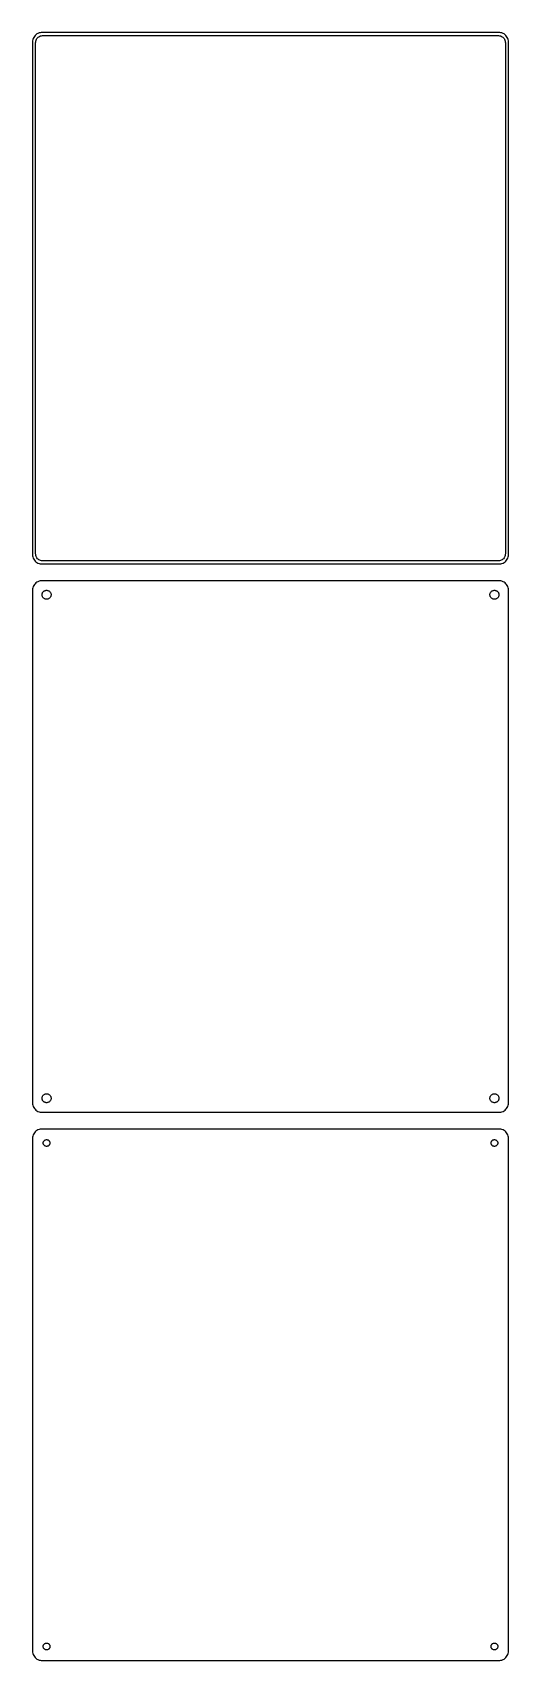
# Model space of a CAD drawing. Header units: metres. Extents: x -128 to 128, y 446 to 1318.
import ezdxf

# ---------------------------------------------------------------- set-up
doc = ezdxf.new("R2010")
doc.units = ezdxf.units.M

msp = doc.modelspace()

# ---------------------------------------------------------------- linework, layer by layer
for p, q in [((-124.045, 1318.26), (-124.629, 1318.02)), ((-123.437, 1318.41), (-124.045, 1318.26)), ((-122.814, 1318.49), (-123.437, 1318.41)), ((122.814, 1318.49), (-122.814, 1318.49)), ((123.437, 1318.41), (122.814, 1318.49)), ((124.045, 1318.26), (123.437, 1318.41)), ((124.629, 1318.02), (124.045, 1318.26)), ((-127.461, 1314.13), (-127.5, 1313.5)), ((-127.5, 1313.5), (-127.5, 1038.5)), ((-127.343, 1314.74), (-127.461, 1314.13)), ((-127.149, 1315.34), (-127.343, 1314.74)), ((-126.882, 1315.91), (-127.149, 1315.34)), ((-126.545, 1316.44), (-126.882, 1315.91)), ((-126.145, 1316.92), (-126.545, 1316.44)), ((-125.687, 1317.35), (-126.145, 1316.92)), ((-125.873, 1313), (-125.842, 1313.49)), ((-125.873, 1039), (-125.873, 1313)), ((-125.842, 1313.49), (-125.751, 1313.96)), ((-125.751, 1313.96), (-125.601, 1314.43)), ((-125.179, 1317.72), (-125.687, 1317.35)), ((-125.601, 1314.43), (-125.394, 1314.87)), ((-125.394, 1314.87), (-125.133, 1315.28)), ((-124.629, 1318.02), (-125.179, 1317.72)), ((-125.133, 1315.28), (-124.823, 1315.65)), ((-124.823, 1315.65), (-124.469, 1315.98)), ((-124.469, 1315.98), (-124.075, 1316.27)), ((-124.075, 1316.27), (-123.649, 1316.5)), ((-123.649, 1316.5), (-123.197, 1316.68)), ((-123.197, 1316.68), (-122.726, 1316.8)), ((-122.726, 1316.8), (-122.243, 1316.86)), ((-122.243, 1316.86), (122.243, 1316.86)), ((122.243, 1316.86), (122.726, 1316.8)), ((122.726, 1316.8), (123.197, 1316.68)), ((123.197, 1316.68), (123.649, 1316.5)), ((123.649, 1316.5), (124.075, 1316.27)), ((124.075, 1316.27), (124.469, 1315.98)), ((124.469, 1315.98), (124.823, 1315.65)), ((125.179, 1317.72), (124.629, 1318.02)), ((124.823, 1315.65), (125.133, 1315.28)), ((125.133, 1315.28), (125.394, 1314.87)), ((125.687, 1317.35), (125.179, 1317.72)), ((125.394, 1314.87), (125.601, 1314.43)), ((125.601, 1314.43), (125.751, 1313.96)), ((126.145, 1316.92), (125.687, 1317.35)), ((125.751, 1313.96), (125.842, 1313.49)), ((125.842, 1313.49), (125.873, 1313)), ((125.873, 1313), (125.873, 1039)), ((126.545, 1316.44), (126.145, 1316.92)), ((126.882, 1315.91), (126.545, 1316.44)), ((127.149, 1315.34), (126.882, 1315.91)), ((127.343, 1314.74), (127.149, 1315.34)), ((127.461, 1314.13), (127.343, 1314.74)), ((127.5, 1313.5), (127.461, 1314.13)), ((127.5, 1038.5), (127.5, 1313.5)), ((-125.842, 1038.51), (-125.873, 1039)), ((125.873, 1039), (125.842, 1038.51)), ((-127.5, 1038.5), (-127.461, 1037.87)), ((-127.461, 1037.87), (-127.343, 1037.26)), ((-127.343, 1037.26), (-127.149, 1036.66)), ((-127.149, 1036.66), (-126.882, 1036.09)), ((-126.882, 1036.09), (-126.545, 1035.56)), ((-126.545, 1035.56), (-126.145, 1035.08)), ((-126.145, 1035.08), (-125.687, 1034.65)), ((-125.751, 1038.04), (-125.842, 1038.51)), ((-125.601, 1037.57), (-125.751, 1038.04)), ((-125.687, 1034.65), (-125.179, 1034.28)), ((-125.394, 1037.13), (-125.601, 1037.57)), ((-125.133, 1036.72), (-125.394, 1037.13)), ((-125.179, 1034.28), (-124.629, 1033.98)), ((-124.823, 1036.35), (-125.133, 1036.72)), ((-124.469, 1036.02), (-124.823, 1036.35)), ((-124.629, 1033.98), (-124.045, 1033.74)), ((-124.075, 1035.73), (-124.469, 1036.02)), ((-123.649, 1035.5), (-124.075, 1035.73)), ((-124.045, 1033.74), (-123.437, 1033.59)), ((-123.197, 1035.32), (-123.649, 1035.5)), ((-123.437, 1033.59), (-122.814, 1033.51)), ((-122.726, 1035.2), (-123.197, 1035.32)), ((-122.814, 1033.51), (122.814, 1033.51)), ((-122.243, 1035.14), (-122.726, 1035.2)), ((122.243, 1035.14), (-122.243, 1035.14)), ((122.726, 1035.2), (122.243, 1035.14)), ((123.197, 1035.32), (122.726, 1035.2)), ((122.814, 1033.51), (123.437, 1033.59)), ((123.649, 1035.5), (123.197, 1035.32)), ((123.437, 1033.59), (124.045, 1033.74)), ((124.075, 1035.73), (123.649, 1035.5)), ((124.045, 1033.74), (124.629, 1033.98)), ((124.469, 1036.02), (124.075, 1035.73)), ((124.823, 1036.35), (124.469, 1036.02)), ((124.629, 1033.98), (125.179, 1034.28)), ((125.133, 1036.72), (124.823, 1036.35)), ((125.394, 1037.13), (125.133, 1036.72)), ((125.179, 1034.28), (125.687, 1034.65)), ((125.601, 1037.57), (125.394, 1037.13)), ((125.751, 1038.04), (125.601, 1037.57)), ((125.687, 1034.65), (126.145, 1035.08)), ((125.842, 1038.51), (125.751, 1038.04)), ((126.145, 1035.08), (126.545, 1035.56)), ((126.545, 1035.56), (126.882, 1036.09)), ((126.882, 1036.09), (127.149, 1036.66)), ((127.149, 1036.66), (127.343, 1037.26)), ((127.343, 1037.26), (127.461, 1037.87)), ((127.461, 1037.87), (127.5, 1038.5)), ((-126.882, 1021.91), (-127.149, 1021.34)), ((-126.545, 1022.44), (-126.882, 1021.91)), ((-126.145, 1022.92), (-126.545, 1022.44)), ((-125.687, 1023.35), (-126.145, 1022.92)), ((-125.179, 1023.72), (-125.687, 1023.35)), ((-124.629, 1024.02), (-125.179, 1023.72)), ((-124.045, 1024.26), (-124.629, 1024.02)), ((-123.437, 1024.41), (-124.045, 1024.26)), ((-122.814, 1024.49), (-123.437, 1024.41)), ((122.814, 1024.49), (-122.814, 1024.49)), ((123.437, 1024.41), (122.814, 1024.49)), ((124.045, 1024.26), (123.437, 1024.41)), ((124.629, 1024.02), (124.045, 1024.26)), ((125.179, 1023.72), (124.629, 1024.02)), ((125.687, 1023.35), (125.179, 1023.72)), ((126.145, 1022.92), (125.687, 1023.35)), ((126.545, 1022.44), (126.145, 1022.92)), ((126.882, 1021.91), (126.545, 1022.44)), ((127.149, 1021.34), (126.882, 1021.91)), ((-127.461, 1020.13), (-127.5, 1019.5)), ((-127.5, 1019.5), (-127.5, 744.5)), ((-127.343, 1020.74), (-127.461, 1020.13)), ((-127.149, 1021.34), (-127.343, 1020.74)), ((-122.4, 1017), (-122.381, 1017.3)), ((-122.381, 1016.7), (-122.4, 1017)), ((-122.381, 1017.3), (-122.325, 1017.6)), ((-122.325, 1016.4), (-122.381, 1016.7)), ((-122.325, 1017.6), (-122.231, 1017.88)), ((-122.231, 1016.12), (-122.325, 1016.4)), ((-122.231, 1017.88), (-122.103, 1018.16)), ((-122.103, 1015.84), (-122.231, 1016.12)), ((-122.103, 1018.16), (-121.942, 1018.41)), ((-121.942, 1015.59), (-122.103, 1015.84)), ((-121.942, 1018.41), (-121.75, 1018.64)), ((-121.75, 1015.36), (-121.942, 1015.59)), ((-121.75, 1018.64), (-121.53, 1018.85)), ((-121.53, 1015.15), (-121.75, 1015.36)), ((-121.53, 1018.85), (-121.286, 1019.03)), ((-121.286, 1014.97), (-121.53, 1015.15)), ((-121.286, 1019.03), (-121.022, 1019.17)), ((-121.022, 1014.83), (-121.286, 1014.97)), ((-121.022, 1019.17), (-120.742, 1019.28)), ((-120.742, 1014.72), (-121.022, 1014.83)), ((-120.742, 1019.28), (-120.45, 1019.36)), ((-120.45, 1014.64), (-120.742, 1014.72)), ((-120.45, 1019.36), (-120.151, 1019.4)), ((-120.151, 1014.6), (-120.45, 1014.64)), ((-120.151, 1019.4), (-119.849, 1019.4)), ((-119.849, 1014.6), (-120.151, 1014.6)), ((-119.849, 1019.4), (-119.55, 1019.36)), ((-119.55, 1014.64), (-119.849, 1014.6)), ((-119.55, 1019.36), (-119.258, 1019.28)), ((-119.258, 1014.72), (-119.55, 1014.64)), ((-119.258, 1019.28), (-118.978, 1019.17)), ((-118.978, 1014.83), (-119.258, 1014.72)), ((-118.978, 1019.17), (-118.714, 1019.03)), ((-118.714, 1014.97), (-118.978, 1014.83)), ((-118.714, 1019.03), (-118.47, 1018.85)), ((-118.47, 1015.15), (-118.714, 1014.97)), ((-118.47, 1018.85), (-118.25, 1018.64)), ((-118.25, 1015.36), (-118.47, 1015.15)), ((-118.25, 1018.64), (-118.058, 1018.41)), ((-118.058, 1015.59), (-118.25, 1015.36)), ((-118.058, 1018.41), (-117.897, 1018.16)), ((-117.897, 1015.84), (-118.058, 1015.59)), ((-117.897, 1018.16), (-117.769, 1017.88)), ((-117.769, 1016.12), (-117.897, 1015.84)), ((-117.769, 1017.88), (-117.675, 1017.6)), ((-117.675, 1016.4), (-117.769, 1016.12)), ((-117.675, 1017.6), (-117.619, 1017.3)), ((-117.619, 1016.7), (-117.675, 1016.4)), ((-117.619, 1017.3), (-117.6, 1017)), ((-117.6, 1017), (-117.619, 1016.7)), ((117.6, 1017), (117.619, 1017.3)), ((117.619, 1016.7), (117.6, 1017)), ((117.619, 1017.3), (117.675, 1017.6)), ((117.675, 1016.4), (117.619, 1016.7)), ((117.675, 1017.6), (117.769, 1017.88)), ((117.769, 1016.12), (117.675, 1016.4)), ((117.769, 1017.88), (117.897, 1018.16)), ((117.897, 1015.84), (117.769, 1016.12)), ((117.897, 1018.16), (118.058, 1018.41)), ((118.058, 1015.59), (117.897, 1015.84)), ((118.058, 1018.41), (118.25, 1018.64)), ((118.25, 1015.36), (118.058, 1015.59)), ((118.25, 1018.64), (118.47, 1018.85)), ((118.47, 1015.15), (118.25, 1015.36)), ((118.47, 1018.85), (118.714, 1019.03)), ((118.714, 1014.97), (118.47, 1015.15)), ((118.714, 1019.03), (118.978, 1019.17)), ((118.978, 1014.83), (118.714, 1014.97)), ((118.978, 1019.17), (119.258, 1019.28)), ((119.258, 1014.72), (118.978, 1014.83)), ((119.258, 1019.28), (119.55, 1019.36)), ((119.55, 1014.64), (119.258, 1014.72)), ((119.55, 1019.36), (119.849, 1019.4)), ((119.849, 1014.6), (119.55, 1014.64)), ((119.849, 1019.4), (120.151, 1019.4)), ((120.151, 1014.6), (119.849, 1014.6)), ((120.151, 1019.4), (120.45, 1019.36)), ((120.45, 1014.64), (120.151, 1014.6)), ((120.45, 1019.36), (120.742, 1019.28)), ((120.742, 1014.72), (120.45, 1014.64)), ((120.742, 1019.28), (121.022, 1019.17)), ((121.022, 1014.83), (120.742, 1014.72)), ((121.022, 1019.17), (121.286, 1019.03)), ((121.286, 1014.97), (121.022, 1014.83)), ((121.286, 1019.03), (121.53, 1018.85)), ((121.53, 1015.15), (121.286, 1014.97)), ((121.53, 1018.85), (121.75, 1018.64)), ((121.75, 1015.36), (121.53, 1015.15)), ((121.75, 1018.64), (121.942, 1018.41)), ((121.942, 1015.59), (121.75, 1015.36)), ((121.942, 1018.41), (122.103, 1018.16)), ((122.103, 1015.84), (121.942, 1015.59)), ((122.103, 1018.16), (122.231, 1017.88)), ((122.231, 1016.12), (122.103, 1015.84)), ((122.231, 1017.88), (122.325, 1017.6)), ((122.325, 1016.4), (122.231, 1016.12)), ((122.325, 1017.6), (122.381, 1017.3)), ((122.381, 1016.7), (122.325, 1016.4)), ((122.381, 1017.3), (122.4, 1017)), ((122.4, 1017), (122.381, 1016.7)), ((127.343, 1020.74), (127.149, 1021.34)), ((127.461, 1020.13), (127.343, 1020.74)), ((127.5, 1019.5), (127.461, 1020.13)), ((127.5, 744.5), (127.5, 1019.5)), ((-127.5, 744.5), (-127.461, 743.873)), ((-127.461, 743.873), (-127.343, 743.257)), ((-127.343, 743.257), (-127.149, 742.659)), ((-127.149, 742.659), (-126.882, 742.091)), ((-126.882, 742.091), (-126.545, 741.561)), ((-122.4, 747), (-122.381, 747.301)), ((-122.381, 746.699), (-122.4, 747)), ((-122.381, 747.301), (-122.325, 747.597)), ((-122.325, 746.403), (-122.381, 746.699)), ((-122.325, 747.597), (-122.231, 747.883)), ((-122.231, 746.117), (-122.325, 746.403)), ((-122.231, 747.883), (-122.103, 748.156)), ((-122.103, 745.844), (-122.231, 746.117)), ((-122.103, 748.156), (-121.942, 748.411)), ((-121.942, 745.589), (-122.103, 745.844)), ((-121.942, 748.411), (-121.75, 748.643)), ((-121.75, 745.357), (-121.942, 745.589)), ((-121.75, 748.643), (-121.53, 748.849)), ((-121.53, 745.151), (-121.75, 745.357)), ((-121.53, 748.849), (-121.286, 749.026)), ((-121.286, 744.974), (-121.53, 745.151)), ((-121.286, 749.026), (-121.022, 749.172)), ((-121.022, 744.828), (-121.286, 744.974)), ((-121.022, 749.172), (-120.742, 749.283)), ((-120.742, 744.717), (-121.022, 744.828)), ((-120.742, 749.283), (-120.45, 749.357)), ((-120.45, 744.643), (-120.742, 744.717)), ((-120.45, 749.357), (-120.151, 749.395)), ((-120.151, 744.605), (-120.45, 744.643)), ((-120.151, 749.395), (-119.849, 749.395)), ((-119.849, 744.605), (-120.151, 744.605)), ((-119.849, 749.395), (-119.55, 749.357)), ((-119.55, 744.643), (-119.849, 744.605)), ((-119.55, 749.357), (-119.258, 749.283)), ((-119.258, 744.717), (-119.55, 744.643)), ((-119.258, 749.283), (-118.978, 749.172)), ((-118.978, 744.828), (-119.258, 744.717)), ((-118.978, 749.172), (-118.714, 749.026)), ((-118.714, 744.974), (-118.978, 744.828)), ((-118.714, 749.026), (-118.47, 748.849)), ((-118.47, 745.151), (-118.714, 744.974)), ((-118.47, 748.849), (-118.25, 748.643)), ((-118.25, 745.357), (-118.47, 745.151)), ((-118.25, 748.643), (-118.058, 748.411)), ((-118.058, 745.589), (-118.25, 745.357)), ((-118.058, 748.411), (-117.897, 748.156)), ((-117.897, 745.844), (-118.058, 745.589)), ((-117.897, 748.156), (-117.769, 747.883)), ((-117.769, 746.117), (-117.897, 745.844)), ((-117.769, 747.883), (-117.675, 747.597)), ((-117.675, 746.403), (-117.769, 746.117)), ((-117.675, 747.597), (-117.619, 747.301)), ((-117.619, 746.699), (-117.675, 746.403)), ((-117.619, 747.301), (-117.6, 747)), ((-117.6, 747), (-117.619, 746.699)), ((117.6, 747), (117.619, 747.301)), ((117.619, 746.699), (117.6, 747)), ((117.619, 747.301), (117.675, 747.597)), ((117.675, 746.403), (117.619, 746.699)), ((117.675, 747.597), (117.769, 747.883)), ((117.769, 746.117), (117.675, 746.403)), ((117.769, 747.883), (117.897, 748.156)), ((117.897, 745.844), (117.769, 746.117)), ((117.897, 748.156), (118.058, 748.411)), ((118.058, 745.589), (117.897, 745.844)), ((118.058, 748.411), (118.25, 748.643)), ((118.25, 745.357), (118.058, 745.589)), ((118.25, 748.643), (118.47, 748.849)), ((118.47, 745.151), (118.25, 745.357)), ((118.47, 748.849), (118.714, 749.026)), ((118.714, 744.974), (118.47, 745.151)), ((118.714, 749.026), (118.978, 749.172)), ((118.978, 744.828), (118.714, 744.974)), ((118.978, 749.172), (119.258, 749.283)), ((119.258, 744.717), (118.978, 744.828)), ((119.258, 749.283), (119.55, 749.357)), ((119.55, 744.643), (119.258, 744.717)), ((119.55, 749.357), (119.849, 749.395)), ((119.849, 744.605), (119.55, 744.643)), ((119.849, 749.395), (120.151, 749.395)), ((120.151, 744.605), (119.849, 744.605)), ((120.151, 749.395), (120.45, 749.357)), ((120.45, 744.643), (120.151, 744.605)), ((120.45, 749.357), (120.742, 749.283)), ((120.742, 744.717), (120.45, 744.643)), ((120.742, 749.283), (121.022, 749.172)), ((121.022, 744.828), (120.742, 744.717)), ((121.022, 749.172), (121.286, 749.026)), ((121.286, 744.974), (121.022, 744.828)), ((121.286, 749.026), (121.53, 748.849)), ((121.53, 745.151), (121.286, 744.974)), ((121.53, 748.849), (121.75, 748.643)), ((121.75, 745.357), (121.53, 745.151)), ((121.75, 748.643), (121.942, 748.411)), ((121.942, 745.589), (121.75, 745.357)), ((121.942, 748.411), (122.103, 748.156)), ((122.103, 745.844), (121.942, 745.589)), ((122.103, 748.156), (122.231, 747.883)), ((122.231, 746.117), (122.103, 745.844)), ((122.231, 747.883), (122.325, 747.597)), ((122.325, 746.403), (122.231, 746.117)), ((122.325, 747.597), (122.381, 747.301)), ((122.381, 746.699), (122.325, 746.403)), ((122.381, 747.301), (122.4, 747)), ((122.4, 747), (122.381, 746.699)), ((126.545, 741.561), (126.882, 742.091)), ((126.882, 742.091), (127.149, 742.659)), ((127.149, 742.659), (127.343, 743.257)), ((127.343, 743.257), (127.461, 743.873)), ((127.461, 743.873), (127.5, 744.5)), ((-126.545, 741.561), (-126.145, 741.077)), ((-126.145, 741.077), (-125.687, 740.647)), ((-125.687, 740.647), (-125.179, 740.278)), ((-125.179, 740.278), (-124.629, 739.976)), ((-124.629, 739.976), (-124.045, 739.745)), ((-124.045, 739.745), (-123.437, 739.589)), ((-123.437, 739.589), (-122.814, 739.51)), ((-122.814, 739.51), (122.814, 739.51)), ((122.814, 739.51), (123.437, 739.589)), ((123.437, 739.589), (124.045, 739.745)), ((124.045, 739.745), (124.629, 739.976)), ((124.629, 739.976), (125.179, 740.278)), ((125.179, 740.278), (125.687, 740.647)), ((125.687, 740.647), (126.145, 741.077)), ((126.145, 741.077), (126.545, 741.561)), ((-127.461, 726.127), (-127.5, 725.5)), ((-127.5, 725.5), (-127.5, 450.5)), ((-127.343, 726.743), (-127.461, 726.127)), ((-127.149, 727.341), (-127.343, 726.743)), ((-126.882, 727.909), (-127.149, 727.341)), ((-126.545, 728.439), (-126.882, 727.909)), ((-126.145, 728.923), (-126.545, 728.439)), ((-125.687, 729.353), (-126.145, 728.923)), ((-125.179, 729.722), (-125.687, 729.353)), ((-124.629, 730.024), (-125.179, 729.722)), ((-124.045, 730.255), (-124.629, 730.024)), ((-123.437, 730.411), (-124.045, 730.255)), ((-122.814, 730.49), (-123.437, 730.411)), ((122.814, 730.49), (-122.814, 730.49)), ((-120.964, 724.52), (-120.766, 724.629)), ((-120.766, 724.629), (-120.556, 724.712)), ((-120.556, 724.712), (-120.337, 724.768)), ((-120.337, 724.768), (-120.113, 724.796)), ((-120.113, 724.796), (-119.887, 724.796)), ((-119.887, 724.796), (-119.663, 724.768)), ((-119.663, 724.768), (-119.444, 724.712)), ((-119.444, 724.712), (-119.234, 724.629)), ((-119.234, 724.629), (-119.036, 724.52)), ((119.036, 724.52), (119.234, 724.629)), ((119.234, 724.629), (119.444, 724.712)), ((119.444, 724.712), (119.663, 724.768)), ((119.663, 724.768), (119.887, 724.796)), ((119.887, 724.796), (120.113, 724.796)), ((120.113, 724.796), (120.337, 724.768)), ((120.337, 724.768), (120.556, 724.712)), ((120.556, 724.712), (120.766, 724.629)), ((120.766, 724.629), (120.964, 724.52)), ((123.437, 730.411), (122.814, 730.49)), ((124.045, 730.255), (123.437, 730.411)), ((124.629, 730.024), (124.045, 730.255)), ((125.179, 729.722), (124.629, 730.024)), ((125.687, 729.353), (125.179, 729.722)), ((126.145, 728.923), (125.687, 729.353)), ((126.545, 728.439), (126.145, 728.923)), ((126.882, 727.909), (126.545, 728.439)), ((127.149, 727.341), (126.882, 727.909)), ((127.343, 726.743), (127.149, 727.341)), ((127.461, 726.127), (127.343, 726.743)), ((127.5, 725.5), (127.461, 726.127)), ((127.5, 450.5), (127.5, 725.5)), ((-121.8, 723), (-121.786, 723.226)), ((-121.786, 722.774), (-121.8, 723)), ((-121.786, 723.226), (-121.743, 723.448)), ((-121.743, 722.552), (-121.786, 722.774)), ((-121.743, 723.448), (-121.674, 723.663)), ((-121.674, 722.337), (-121.743, 722.552)), ((-121.674, 723.663), (-121.577, 723.867)), ((-121.577, 722.133), (-121.674, 722.337)), ((-121.577, 723.867), (-121.456, 724.058)), ((-121.456, 721.942), (-121.577, 722.133)), ((-121.456, 724.058), (-121.312, 724.232)), ((-121.312, 721.768), (-121.456, 721.942)), ((-121.312, 724.232), (-121.147, 724.387)), ((-121.147, 721.613), (-121.312, 721.768)), ((-121.147, 724.387), (-120.964, 724.52)), ((-120.964, 721.48), (-121.147, 721.613)), ((-120.766, 721.371), (-120.964, 721.48)), ((-120.556, 721.288), (-120.766, 721.371)), ((-120.337, 721.232), (-120.556, 721.288)), ((-120.113, 721.204), (-120.337, 721.232)), ((-119.887, 721.204), (-120.113, 721.204)), ((-119.663, 721.232), (-119.887, 721.204)), ((-119.444, 721.288), (-119.663, 721.232)), ((-119.234, 721.371), (-119.444, 721.288)), ((-119.036, 721.48), (-119.234, 721.371)), ((-119.036, 724.52), (-118.853, 724.387)), ((-118.853, 721.613), (-119.036, 721.48)), ((-118.853, 724.387), (-118.688, 724.232)), ((-118.688, 721.768), (-118.853, 721.613)), ((-118.688, 724.232), (-118.544, 724.058)), ((-118.544, 721.942), (-118.688, 721.768)), ((-118.544, 724.058), (-118.423, 723.867)), ((-118.423, 722.133), (-118.544, 721.942)), ((-118.423, 723.867), (-118.326, 723.663)), ((-118.326, 722.337), (-118.423, 722.133)), ((-118.326, 723.663), (-118.257, 723.448)), ((-118.257, 722.552), (-118.326, 722.337)), ((-118.257, 723.448), (-118.214, 723.226)), ((-118.214, 722.774), (-118.257, 722.552)), ((-118.214, 723.226), (-118.2, 723)), ((-118.2, 723), (-118.214, 722.774)), ((118.2, 723), (118.214, 723.226)), ((118.214, 722.774), (118.2, 723)), ((118.214, 723.226), (118.257, 723.448)), ((118.257, 722.552), (118.214, 722.774)), ((118.257, 723.448), (118.326, 723.663)), ((118.326, 722.337), (118.257, 722.552)), ((118.326, 723.663), (118.423, 723.867)), ((118.423, 722.133), (118.326, 722.337)), ((118.423, 723.867), (118.544, 724.058)), ((118.544, 721.942), (118.423, 722.133)), ((118.544, 724.058), (118.688, 724.232)), ((118.688, 721.768), (118.544, 721.942)), ((118.688, 724.232), (118.853, 724.387)), ((118.853, 721.613), (118.688, 721.768)), ((118.853, 724.387), (119.036, 724.52)), ((119.036, 721.48), (118.853, 721.613)), ((119.234, 721.371), (119.036, 721.48)), ((119.444, 721.288), (119.234, 721.371)), ((119.663, 721.232), (119.444, 721.288)), ((119.887, 721.204), (119.663, 721.232)), ((120.113, 721.204), (119.887, 721.204)), ((120.337, 721.232), (120.113, 721.204)), ((120.556, 721.288), (120.337, 721.232)), ((120.766, 721.371), (120.556, 721.288)), ((120.964, 721.48), (120.766, 721.371)), ((120.964, 724.52), (121.147, 724.387)), ((121.147, 721.613), (120.964, 721.48)), ((121.147, 724.387), (121.312, 724.232)), ((121.312, 721.768), (121.147, 721.613)), ((121.312, 724.232), (121.456, 724.058)), ((121.456, 721.942), (121.312, 721.768)), ((121.456, 724.058), (121.577, 723.867)), ((121.577, 722.133), (121.456, 721.942)), ((121.577, 723.867), (121.674, 723.663)), ((121.674, 722.337), (121.577, 722.133)), ((121.674, 723.663), (121.743, 723.448)), ((121.743, 722.552), (121.674, 722.337)), ((121.743, 723.448), (121.786, 723.226)), ((121.786, 722.774), (121.743, 722.552)), ((121.786, 723.226), (121.8, 723)), ((121.8, 723), (121.786, 722.774)), ((-121.577, 453.867), (-121.456, 454.058)), ((-121.456, 454.058), (-121.312, 454.232)), ((-121.312, 454.232), (-121.147, 454.387)), ((-121.147, 454.387), (-120.964, 454.52)), ((-120.964, 454.52), (-120.766, 454.629)), ((-120.766, 454.629), (-120.556, 454.712)), ((-120.556, 454.712), (-120.337, 454.768)), ((-120.337, 454.768), (-120.113, 454.796)), ((-120.113, 454.796), (-119.887, 454.796)), ((-119.887, 454.796), (-119.663, 454.768)), ((-119.663, 454.768), (-119.444, 454.712)), ((-119.444, 454.712), (-119.234, 454.629)), ((-119.234, 454.629), (-119.036, 454.52)), ((-119.036, 454.52), (-118.853, 454.387)), ((-118.853, 454.387), (-118.688, 454.232)), ((-118.688, 454.232), (-118.544, 454.058)), ((-118.544, 454.058), (-118.423, 453.867)), ((118.423, 453.867), (118.544, 454.058)), ((118.544, 454.058), (118.688, 454.232)), ((118.688, 454.232), (118.853, 454.387)), ((118.853, 454.387), (119.036, 454.52)), ((119.036, 454.52), (119.234, 454.629)), ((119.234, 454.629), (119.444, 454.712)), ((119.444, 454.712), (119.663, 454.768)), ((119.663, 454.768), (119.887, 454.796)), ((119.887, 454.796), (120.113, 454.796)), ((120.113, 454.796), (120.337, 454.768)), ((120.337, 454.768), (120.556, 454.712)), ((120.556, 454.712), (120.766, 454.629)), ((120.766, 454.629), (120.964, 454.52)), ((120.964, 454.52), (121.147, 454.387)), ((121.147, 454.387), (121.312, 454.232)), ((121.312, 454.232), (121.456, 454.058)), ((121.456, 454.058), (121.577, 453.867)), ((-127.5, 450.5), (-127.461, 449.873)), ((-127.461, 449.873), (-127.343, 449.257)), ((-127.343, 449.257), (-127.149, 448.659)), ((-127.149, 448.659), (-126.882, 448.091)), ((-126.882, 448.091), (-126.545, 447.561)), ((-126.545, 447.561), (-126.145, 447.077)), ((-126.145, 447.077), (-125.687, 446.647)), ((-125.687, 446.647), (-125.179, 446.278)), ((-125.179, 446.278), (-124.629, 445.976)), ((-124.629, 445.976), (-124.045, 445.745)), ((-124.045, 445.745), (-123.437, 445.589)), ((-123.437, 445.589), (-122.814, 445.51)), ((-122.814, 445.51), (122.814, 445.51)), ((-121.8, 453), (-121.786, 453.226)), ((-121.786, 452.774), (-121.8, 453)), ((-121.786, 453.226), (-121.743, 453.448)), ((-121.743, 452.552), (-121.786, 452.774)), ((-121.743, 453.448), (-121.674, 453.663)), ((-121.674, 452.337), (-121.743, 452.552)), ((-121.674, 453.663), (-121.577, 453.867)), ((-121.577, 452.133), (-121.674, 452.337)), ((-121.456, 451.942), (-121.577, 452.133)), ((-121.312, 451.768), (-121.456, 451.942)), ((-121.147, 451.613), (-121.312, 451.768)), ((-120.964, 451.48), (-121.147, 451.613)), ((-120.766, 451.371), (-120.964, 451.48)), ((-120.556, 451.288), (-120.766, 451.371)), ((-120.337, 451.232), (-120.556, 451.288)), ((-120.113, 451.204), (-120.337, 451.232)), ((-119.887, 451.204), (-120.113, 451.204)), ((-119.663, 451.232), (-119.887, 451.204)), ((-119.444, 451.288), (-119.663, 451.232)), ((-119.234, 451.371), (-119.444, 451.288)), ((-119.036, 451.48), (-119.234, 451.371)), ((-118.853, 451.613), (-119.036, 451.48)), ((-118.688, 451.768), (-118.853, 451.613)), ((-118.544, 451.942), (-118.688, 451.768)), ((-118.423, 452.133), (-118.544, 451.942)), ((-118.423, 453.867), (-118.326, 453.663)), ((-118.326, 452.337), (-118.423, 452.133)), ((-118.326, 453.663), (-118.257, 453.448)), ((-118.257, 452.552), (-118.326, 452.337)), ((-118.257, 453.448), (-118.214, 453.226)), ((-118.214, 452.774), (-118.257, 452.552)), ((-118.214, 453.226), (-118.2, 453)), ((-118.2, 453), (-118.214, 452.774)), ((118.2, 453), (118.214, 453.226)), ((118.214, 452.774), (118.2, 453)), ((118.214, 453.226), (118.257, 453.448)), ((118.257, 452.552), (118.214, 452.774)), ((118.257, 453.448), (118.326, 453.663)), ((118.326, 452.337), (118.257, 452.552)), ((118.326, 453.663), (118.423, 453.867)), ((118.423, 452.133), (118.326, 452.337)), ((118.544, 451.942), (118.423, 452.133)), ((118.688, 451.768), (118.544, 451.942)), ((118.853, 451.613), (118.688, 451.768)), ((119.036, 451.48), (118.853, 451.613)), ((119.234, 451.371), (119.036, 451.48)), ((119.444, 451.288), (119.234, 451.371)), ((119.663, 451.232), (119.444, 451.288)), ((119.887, 451.204), (119.663, 451.232)), ((120.113, 451.204), (119.887, 451.204)), ((120.337, 451.232), (120.113, 451.204)), ((120.556, 451.288), (120.337, 451.232)), ((120.766, 451.371), (120.556, 451.288)), ((120.964, 451.48), (120.766, 451.371)), ((121.147, 451.613), (120.964, 451.48)), ((121.312, 451.768), (121.147, 451.613)), ((121.456, 451.942), (121.312, 451.768)), ((121.577, 452.133), (121.456, 451.942)), ((121.577, 453.867), (121.674, 453.663)), ((121.674, 452.337), (121.577, 452.133)), ((121.674, 453.663), (121.743, 453.448)), ((121.743, 452.552), (121.674, 452.337)), ((121.743, 453.448), (121.786, 453.226)), ((121.786, 452.774), (121.743, 452.552)), ((121.786, 453.226), (121.8, 453)), ((121.8, 453), (121.786, 452.774)), ((122.814, 445.51), (123.437, 445.589)), ((123.437, 445.589), (124.045, 445.745)), ((124.045, 445.745), (124.629, 445.976)), ((124.629, 445.976), (125.179, 446.278)), ((125.179, 446.278), (125.687, 446.647)), ((125.687, 446.647), (126.145, 447.077)), ((126.145, 447.077), (126.545, 447.561)), ((126.545, 447.561), (126.882, 448.091)), ((126.882, 448.091), (127.149, 448.659)), ((127.149, 448.659), (127.343, 449.257)), ((127.343, 449.257), (127.461, 449.873)), ((127.461, 449.873), (127.5, 450.5))]:
    msp.add_line(p, q)

doc.saveas('drawing.dxf')
